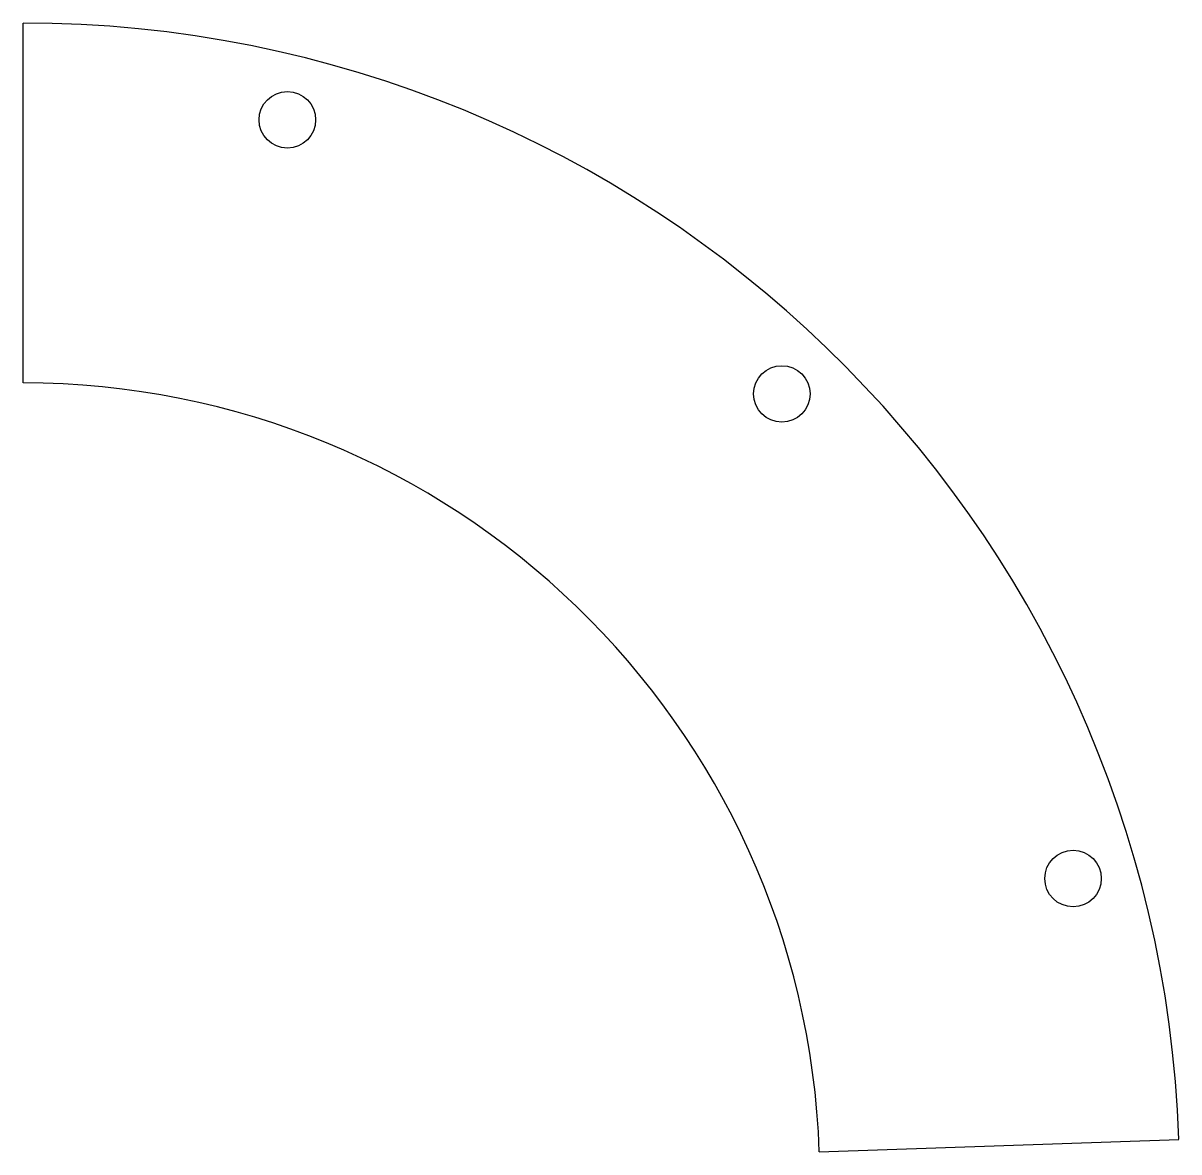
# Model space of a CAD drawing. Extents: x 0 to 45, y 1.1 to 45.
import ezdxf

# ---------------------------------------------------------------- set-up
doc = ezdxf.new("R2010")
doc.units = 0
doc.header["$LTSCALE"] = 10
doc.layers.add('Layer_1', color=7, linetype='CONTINUOUS')

msp = doc.modelspace()

# ---------------------------------------------------------------- linework, layer by layer
at = {"layer": 'Layer_1', "color": 7, "linetype": 'CONTINUOUS'}
for p, q in [((0, 31), (0, 45)), ((30.981, 1.082), (44.973, 1.57))]:
    msp.add_line(p, q, dxfattribs=at)
for centre in [(10.282, 41.238), (29.523, 30.572), (40.854, 11.715)]:
    msp.add_circle(centre, 1.1, dxfattribs=at)
for radius in [45, 31]:
    msp.add_arc((0, 0), radius, 2, 90, dxfattribs=at)

doc.saveas('drawing.dxf')
